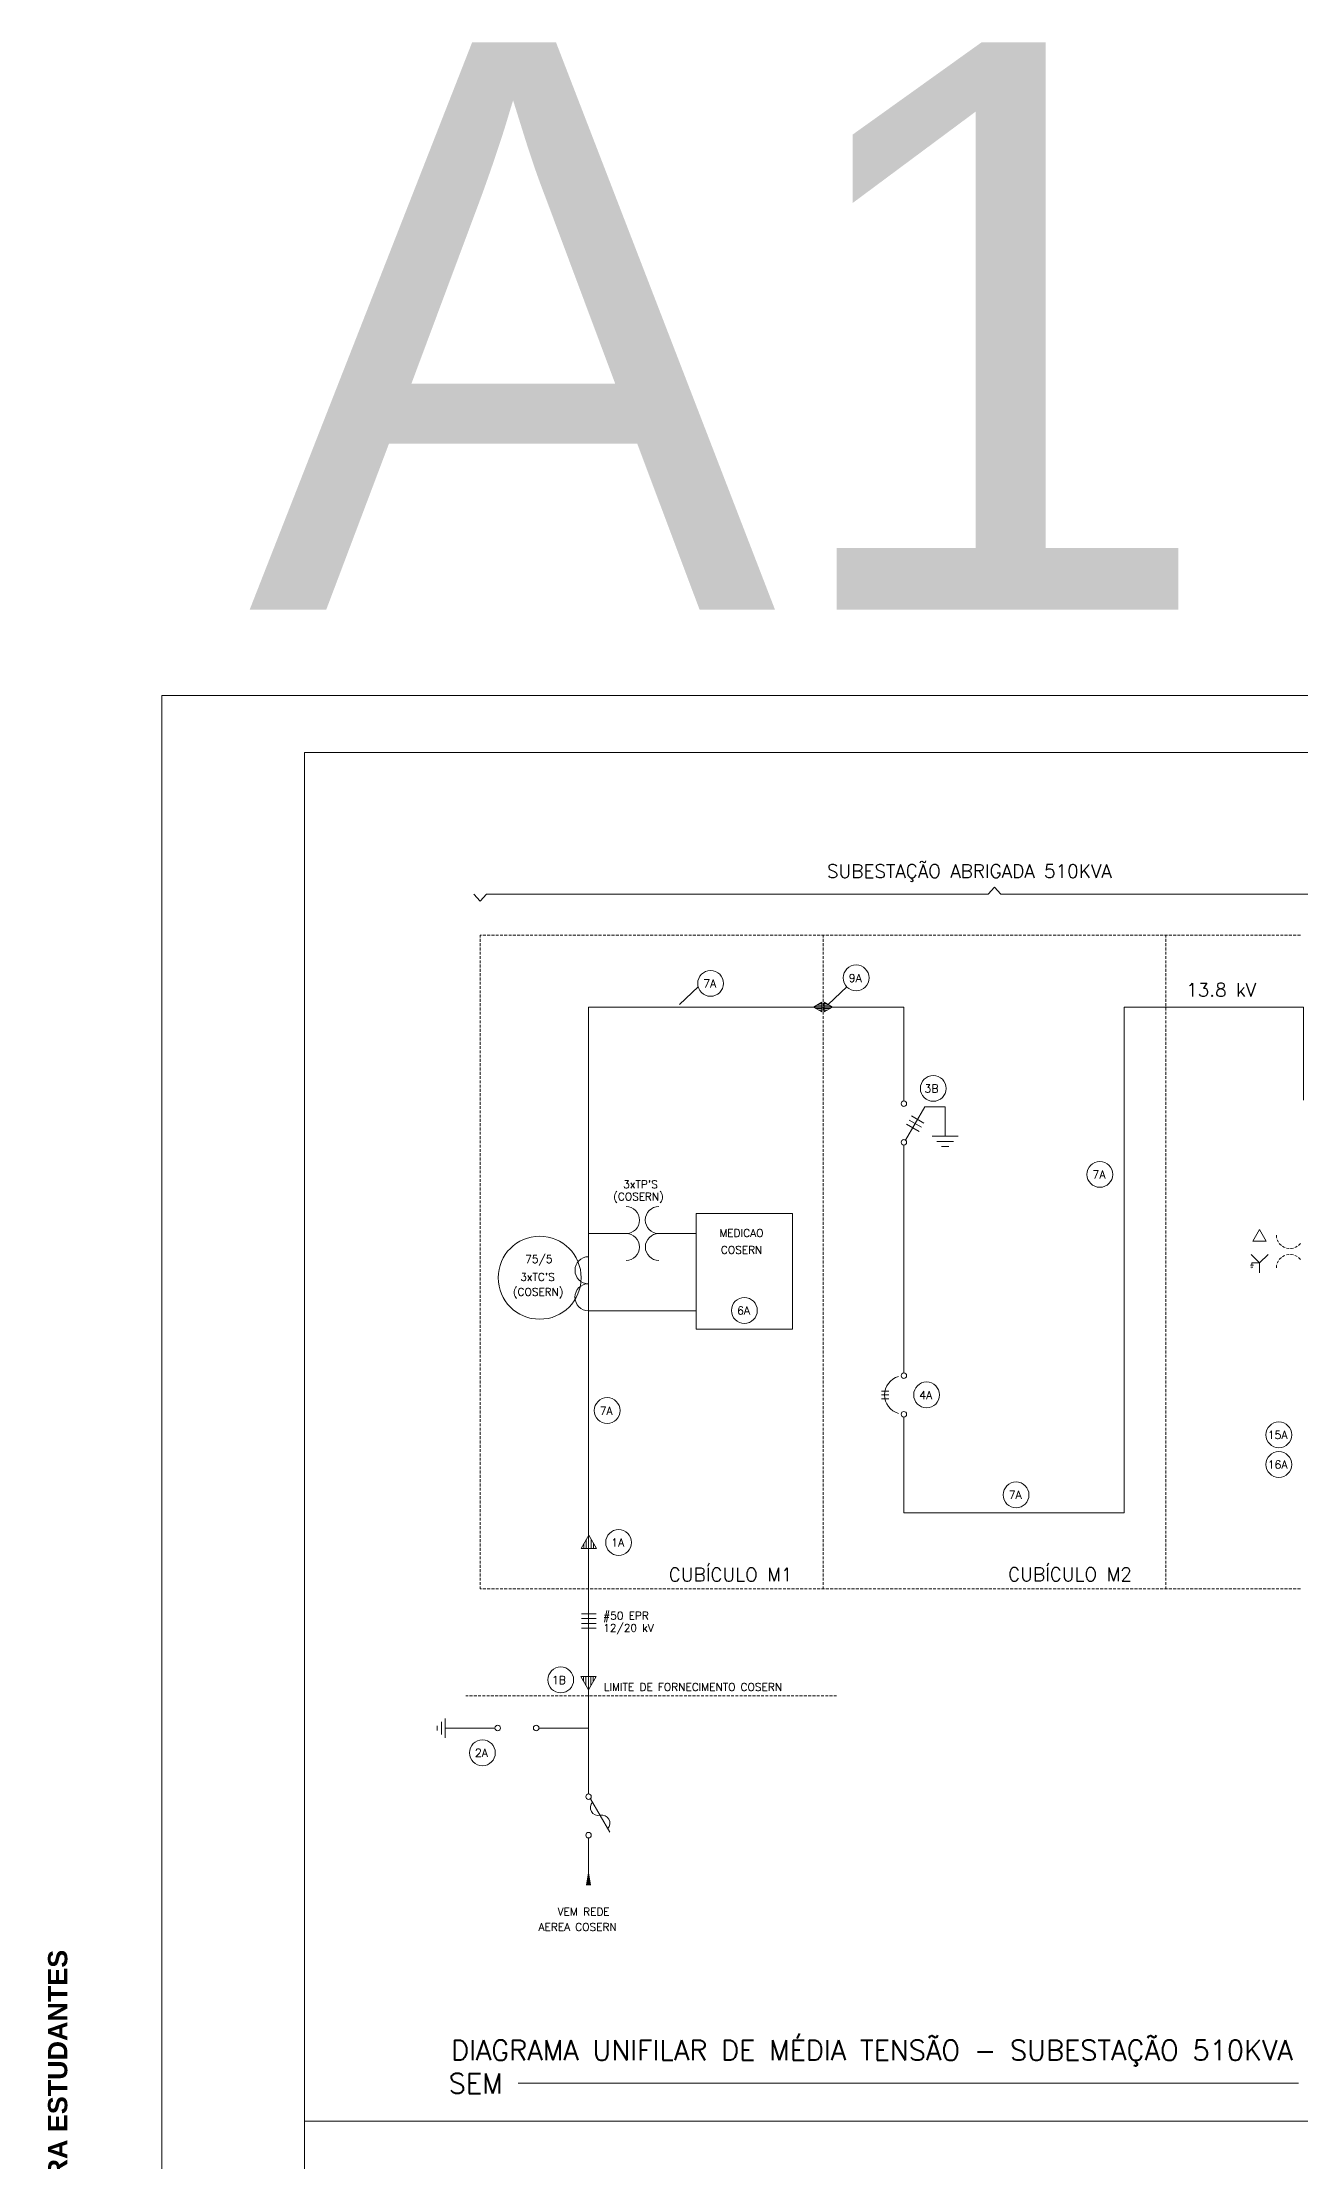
# Model space of a CAD drawing. Header units: inches. Extents: x 5 to 1823, y 18 to 726.
# Drawn here: x 4.6 to 224.7, y 355.5 to 726.2 of the extents above; entities that cross this region are included whole.
import ezdxf

# ---------------------------------------------------------------- set-up
doc = ezdxf.new("R2010")
doc.units = ezdxf.units.IN
doc.header["$MEASUREMENT"] = 0
for name, color, linetype in [('PDF2_0', 7, 'Continuous'), ('PDF2_ENIT-AQ0T002', 6, 'Continuous'), ('PDF2_ENIT-EL20002', 6, 'Continuous'), ('PDF2_ENIT-EL20006', 6, 'Continuous'), ('PDF2_ENIT-EL2T001', 1, 'Continuous'), ('PDF2_Layer 1', 7, 'Continuous'), ('PDF2_Texto', 1, 'Continuous')]:
    doc.layers.add(name, color=color, linetype=linetype)
for name, color, linetype, true_color in [('PDF2_ENIT-EL00132', 7, 'Continuous', 0x00dddd), ('PDF2_ENIT-EL01132', 7, 'Continuous', 0x00dddd), ('PDF2_ENIT-EL20009', 7, 'Continuous', 0xdcdcdc)]:
    doc.layers.add(name, color=color, linetype=linetype, true_color=true_color)
doc.styles.add('PDF Arial', font='arial.ttf')
doc.styles.add('PDF Arial Bold', font='arialbd.ttf')
doc.styles.add('PDF RomanS', font='romans__.ttf')

msp = doc.modelspace()

# ---------------------------------------------------------------- linework, layer by layer
at = {"layer": 'PDF2_0', "lineweight": 5}
msp.add_circle((91.58, 510.08), 7.26, dxfattribs=at)
at = {"layer": 'PDF2_ENIT-AQ0T002', "lineweight": 5}
msp.add_lwpolyline([(87.82, 369.18), (224.33, 369.18)], dxfattribs=at)
at = {"layer": 'PDF2_ENIT-EL00132', "lineweight": 5}
for points in [[(262.27, 577.15), (261.15, 575.92), (260.05, 577.15), (172.26, 577.15), (171.16, 578.41), (170.04, 577.15), (82.25, 577.15), (81.15, 575.92), (80.05, 577.15)], [(119.32, 560.96), (116.06, 557.84)], [(145.32, 560.96), (142.06, 557.84)], [(158.99, 539.95), (162.52, 539.95), (162.52, 534.83)], [(160.25, 534.83), (164.78, 534.83)], [(161.08, 533.93), (163.97, 533.93)], [(161.89, 533.03), (163.14, 533.03)]]:
    msp.add_lwpolyline(points, dxfattribs=at)
msp.add_lwpolyline([(100.81, 418.37, 0.738562), (102.15, 416.05, -0.738562), (103.5, 413.72)], format="xyb", dxfattribs=at)
for centre in [(121.48, 561.56), (146.94, 562.52), (160.44, 543.19), (189.58, 528.15), (127.39, 504.35), (159.27, 489.58), (103.39, 486.84), (220.9, 482.59), (220.9, 477.41), (174.92, 472.09), (105.39, 463.76), (95.26, 439.73), (81.56, 426.98)]:
    msp.add_circle(centre, 2.26, dxfattribs=at)
at = {"layer": 'PDF2_ENIT-EL01132', "lineweight": 5}
for points in [[(81.4, 570.01), (81.15, 570.01), (81.15, 569.58)], [(81.15, 569.34), (81.15, 568.84)], [(81.15, 568.6), (81.15, 568.08)], [(81.15, 567.83), (81.15, 567.34)], [(81.64, 570.01), (82.16, 570.01)], [(82.41, 570.01), (82.9, 570.01)], [(83.15, 570.01), (83.66, 570.01)], [(83.91, 570.01), (84.4, 570.01)], [(84.65, 570.01), (85.15, 570.01)], [(85.39, 570.01), (85.91, 570.01)], [(86.16, 570.01), (86.65, 570.01)], [(86.9, 570.01), (87.41, 570.01)], [(87.66, 570.01), (88.15, 570.01)], [(88.4, 570.01), (88.89, 570.01)], [(89.16, 570.01), (89.66, 570.01)], [(89.91, 570.01), (90.4, 570.01)], [(90.65, 570.01), (91.16, 570.01)], [(91.41, 570.01), (91.9, 570.01)], [(92.15, 570.01), (92.64, 570.01)], [(92.91, 570.01), (93.41, 570.01)], [(93.65, 570.01), (94.15, 570.01)], [(94.4, 570.01), (94.91, 570.01)], [(95.16, 570.01), (95.65, 570.01)], [(95.9, 570.01), (96.39, 570.01)], [(96.66, 570.01), (97.16, 570.01)], [(97.4, 570.01), (97.9, 570.01)], [(98.15, 570.01), (98.66, 570.01)], [(98.91, 570.01), (99.4, 570.01)], [(99.65, 570.01), (100.14, 570.01)], [(100.41, 570.01), (100.91, 570.01)], [(101.15, 570.01), (101.65, 570.01)], [(101.89, 570.01), (102.41, 570.01)], [(102.66, 570.01), (103.15, 570.01)], [(103.4, 570.01), (103.89, 570.01)], [(104.16, 570.01), (104.66, 570.01)], [(104.9, 570.01), (105.4, 570.01)], [(105.64, 570.01), (106.16, 570.01)], [(106.41, 570.01), (106.9, 570.01)], [(107.15, 570.01), (107.64, 570.01)], [(107.91, 570.01), (108.41, 570.01)], [(108.65, 570.01), (109.15, 570.01)], [(109.39, 570.01), (109.91, 570.01)], [(110.16, 570.01), (110.65, 570.01)], [(110.9, 570.01), (111.41, 570.01)], [(111.66, 570.01), (112.16, 570.01)], [(112.4, 570.01), (112.9, 570.01)], [(113.14, 570.01), (113.66, 570.01)], [(113.91, 570.01), (114.4, 570.01)], [(114.65, 570.01), (115.16, 570.01)], [(115.41, 570.01), (115.9, 570.01)], [(116.15, 570.01), (116.65, 570.01)], [(116.89, 570.01), (117.41, 570.01)], [(117.66, 570.01), (118.15, 570.01)], [(118.4, 570.01), (118.91, 570.01)], [(119.16, 570.01), (119.65, 570.01)], [(119.9, 570.01), (120.4, 570.01)], [(120.66, 570.01), (121.16, 570.01)], [(121.41, 570.01), (121.9, 570.01)], [(122.15, 570.01), (122.66, 570.01)], [(122.91, 570.01), (123.4, 570.01)], [(123.65, 570.01), (124.14, 570.01)], [(124.41, 570.01), (124.91, 570.01)], [(125.15, 570.01), (125.65, 570.01)], [(125.9, 570.01), (126.41, 570.01)], [(126.66, 570.01), (127.15, 570.01)], [(127.4, 570.01), (127.89, 570.01)], [(128.16, 570.01), (128.66, 570.01)], [(128.9, 570.01), (129.4, 570.01)], [(129.65, 570.01), (130.16, 570.01)], [(130.41, 570.01), (130.9, 570.01)], [(131.15, 570.01), (131.64, 570.01)], [(131.91, 570.01), (132.41, 570.01)], [(132.65, 570.01), (133.15, 570.01)], [(133.39, 570.01), (133.91, 570.01)], [(134.16, 570.01), (134.65, 570.01)], [(134.9, 570.01), (135.39, 570.01)], [(135.66, 570.01), (136.16, 570.01)], [(136.4, 570.01), (136.9, 570.01)], [(137.14, 570.01), (137.66, 570.01)], [(137.91, 570.01), (138.4, 570.01)], [(138.65, 570.01), (139.14, 570.01)], [(139.41, 570.01), (139.91, 570.01)], [(140.15, 570.01), (140.65, 570.01)], [(140.89, 570.01), (141.41, 570.01), (141.16, 570.01), (141.16, 569.58)], [(141.16, 569.34), (141.16, 568.84)], [(141.16, 568.6), (141.16, 568.08)], [(141.16, 567.83), (141.16, 567.34)], [(201.15, 570.01), (201.15, 569.58)], [(201.15, 569.34), (201.15, 568.84)], [(201.15, 568.6), (201.15, 568.08)], [(201.15, 567.83), (201.15, 567.34)], [(81.15, 567.09), (81.15, 566.6)], [(81.15, 566.33), (81.15, 565.84)], [(81.15, 565.59), (81.15, 565.09)], [(81.15, 564.85), (81.15, 564.33)], [(81.15, 564.08), (81.15, 563.59)], [(141.16, 567.09), (141.16, 566.6)], [(141.16, 566.33), (141.16, 565.84)], [(141.16, 565.59), (141.16, 565.09)], [(141.16, 564.85), (141.16, 564.33)], [(141.16, 564.08), (141.16, 563.59)], [(201.15, 567.09), (201.15, 566.6)], [(201.15, 566.33), (201.15, 565.84)], [(201.15, 565.59), (201.15, 565.09)], [(201.15, 564.85), (201.15, 564.33)], [(201.15, 564.08), (201.15, 563.59)], [(81.15, 563.34), (81.15, 562.85)], [(81.15, 562.58), (81.15, 562.09)], [(81.15, 561.84), (81.15, 561.34)], [(81.15, 561.1), (81.15, 560.58)], [(81.15, 560.33), (81.15, 559.84)], [(141.16, 563.34), (141.16, 562.85)], [(141.16, 562.58), (141.16, 562.09)], [(141.16, 561.84), (141.16, 561.34)], [(141.16, 561.1), (141.16, 560.58)], [(141.16, 560.33), (141.16, 559.84)], [(201.15, 563.34), (201.15, 562.85)], [(201.15, 562.58), (201.15, 562.09)], [(201.15, 561.84), (201.15, 561.34)], [(201.15, 561.1), (201.15, 560.58)], [(201.15, 560.33), (201.15, 559.84)], [(81.15, 559.59), (81.15, 559.1)], [(81.15, 558.83), (81.15, 558.34)], [(81.15, 558.09), (81.15, 557.6)], [(81.15, 557.35), (81.15, 556.83)], [(81.15, 556.59), (81.15, 556.09)], [(141.16, 559.59), (141.16, 559.1)], [(141.16, 558.83), (141.16, 558.34)], [(141.16, 558.09), (141.16, 557.6)], [(141.16, 557.35), (141.16, 556.83)], [(141.16, 556.59), (141.16, 556.09)], [(201.15, 559.59), (201.15, 559.1)], [(201.15, 558.83), (201.15, 558.34)], [(201.15, 558.09), (201.15, 557.6)], [(201.15, 557.35), (201.15, 556.83)], [(201.15, 556.59), (201.15, 556.09)], [(81.15, 555.84), (81.15, 555.35)], [(81.15, 555.08), (81.15, 554.59)], [(81.15, 554.34), (81.15, 553.85)], [(81.15, 553.6), (81.15, 553.08)], [(81.15, 552.84), (81.15, 552.34)], [(141.16, 555.84), (141.16, 555.35)], [(141.16, 555.08), (141.16, 554.59)], [(141.16, 554.34), (141.16, 553.85)], [(141.16, 553.6), (141.16, 553.08)], [(141.16, 552.84), (141.16, 552.34)], [(201.15, 555.84), (201.15, 555.35)], [(201.15, 555.08), (201.15, 554.59)], [(201.15, 554.34), (201.15, 553.85)], [(201.15, 553.6), (201.15, 553.08)], [(201.15, 552.84), (201.15, 552.34)], [(81.15, 552.09), (81.15, 551.58)], [(81.15, 551.33), (81.15, 550.84)], [(81.15, 550.59), (81.15, 550.1)], [(81.15, 549.85), (81.15, 549.33)], [(81.15, 549.09), (81.15, 548.59)], [(141.16, 552.09), (141.16, 551.58)], [(141.16, 551.33), (141.16, 550.84)], [(141.16, 550.59), (141.16, 550.1)], [(141.16, 549.85), (141.16, 549.33)], [(141.16, 549.09), (141.16, 548.59)], [(201.15, 552.09), (201.15, 551.58)], [(201.15, 551.33), (201.15, 550.84)], [(201.15, 550.59), (201.15, 550.1)], [(201.15, 549.85), (201.15, 549.33)], [(201.15, 549.09), (201.15, 548.59)], [(81.15, 548.35), (81.15, 547.83)], [(81.15, 547.58), (81.15, 547.09)], [(81.15, 546.84), (81.15, 546.35)], [(81.15, 546.1), (81.15, 545.58)], [(81.15, 545.34), (81.15, 544.84)], [(141.16, 548.35), (141.16, 547.83)], [(141.16, 547.58), (141.16, 547.09)], [(141.16, 546.84), (141.16, 546.35)], [(141.16, 546.1), (141.16, 545.58)], [(141.16, 545.34), (141.16, 544.84)], [(201.15, 548.35), (201.15, 547.83)], [(201.15, 547.58), (201.15, 547.09)], [(201.15, 546.84), (201.15, 546.35)], [(201.15, 546.1), (201.15, 545.58)], [(201.15, 545.34), (201.15, 544.84)], [(81.15, 544.6), (81.15, 544.08)], [(81.15, 543.83), (81.15, 543.34)], [(81.15, 543.09), (81.15, 542.6)], [(81.15, 542.35), (81.15, 541.83)], [(81.15, 541.59), (81.15, 541.09)], [(141.16, 544.6), (141.16, 544.08)], [(141.16, 543.83), (141.16, 543.34)], [(141.16, 543.09), (141.16, 542.6)], [(141.16, 542.35), (141.16, 541.83)], [(141.16, 541.59), (141.16, 541.09)], [(201.15, 544.6), (201.15, 544.08)], [(201.15, 543.83), (201.15, 543.34)], [(201.15, 543.09), (201.15, 542.6)], [(201.15, 542.35), (201.15, 541.83)], [(201.15, 541.59), (201.15, 541.09)], [(81.15, 540.85), (81.15, 540.33)], [(81.15, 540.08), (81.15, 539.59)], [(81.15, 539.34), (81.15, 538.85)], [(81.15, 538.58), (81.15, 538.08)], [(81.15, 537.84), (81.15, 537.34)], [(141.16, 540.85), (141.16, 540.33)], [(141.16, 540.08), (141.16, 539.59)], [(141.16, 539.34), (141.16, 538.85)], [(141.16, 538.58), (141.16, 538.08)], [(141.16, 537.84), (141.16, 537.34)], [(201.15, 540.85), (201.15, 540.33)], [(201.15, 540.08), (201.15, 539.59)], [(201.15, 539.34), (201.15, 538.85)], [(201.15, 538.58), (201.15, 538.08)], [(201.15, 537.84), (201.15, 537.34)], [(81.15, 537.1), (81.15, 536.58)], [(81.15, 536.33), (81.15, 535.84)], [(81.15, 535.59), (81.15, 535.1)], [(81.15, 534.83), (81.15, 534.34)], [(81.15, 534.09), (81.15, 533.59)], [(141.16, 537.1), (141.16, 536.58)], [(141.16, 536.33), (141.16, 535.84)], [(141.16, 535.59), (141.16, 535.1)], [(141.16, 534.83), (141.16, 534.34)], [(141.16, 534.09), (141.16, 533.59)], [(201.15, 537.1), (201.15, 536.58)], [(201.15, 536.33), (201.15, 535.84)], [(201.15, 535.59), (201.15, 535.1)], [(201.15, 534.83), (201.15, 534.34)], [(201.15, 534.09), (201.15, 533.59)], [(81.15, 533.35), (81.15, 532.83)], [(81.15, 532.58), (81.15, 532.09)], [(81.15, 531.84), (81.15, 531.35)], [(81.15, 531.08), (81.15, 530.59)], [(81.15, 530.34), (81.15, 529.84)], [(141.16, 533.35), (141.16, 532.83)], [(141.16, 532.58), (141.16, 532.09)], [(141.16, 531.84), (141.16, 531.35)], [(141.16, 531.08), (141.16, 530.59)], [(141.16, 530.34), (141.16, 529.84)], [(201.15, 533.35), (201.15, 532.83)], [(201.15, 532.58), (201.15, 532.09)], [(201.15, 531.84), (201.15, 531.35)], [(201.15, 531.08), (201.15, 530.59)], [(201.15, 530.34), (201.15, 529.84)], [(81.15, 529.6), (81.15, 529.08)], [(81.15, 528.83), (81.15, 528.34)], [(81.15, 528.09), (81.15, 527.6)], [(81.15, 527.33), (81.15, 526.84)], [(81.15, 526.59), (81.15, 526.1)], [(141.16, 529.6), (141.16, 529.08)], [(141.16, 528.83), (141.16, 528.34)], [(141.16, 528.09), (141.16, 527.6)], [(141.16, 527.33), (141.16, 526.84)], [(141.16, 526.59), (141.16, 526.1)], [(201.15, 529.6), (201.15, 529.08)], [(201.15, 528.83), (201.15, 528.34)], [(201.15, 528.09), (201.15, 527.6)], [(201.15, 527.33), (201.15, 526.84)], [(201.15, 526.59), (201.15, 526.1)], [(81.15, 525.85), (81.15, 525.33)], [(81.15, 525.08), (81.15, 524.59)], [(81.15, 524.34), (81.15, 523.85)], [(81.15, 523.58), (81.15, 523.09)], [(81.15, 522.84), (81.15, 522.35)], [(141.16, 525.85), (141.16, 525.33)], [(141.16, 525.08), (141.16, 524.59)], [(141.16, 524.34), (141.16, 523.85)], [(141.16, 523.58), (141.16, 523.09)], [(141.16, 522.84), (141.16, 522.35)], [(201.15, 525.85), (201.15, 525.33)], [(201.15, 525.08), (201.15, 524.59)], [(201.15, 524.34), (201.15, 523.85)], [(201.15, 523.58), (201.15, 523.09)], [(201.15, 522.84), (201.15, 522.35)], [(81.15, 522.1), (81.15, 521.58)], [(81.15, 521.34), (81.15, 520.84)], [(81.15, 520.59), (81.15, 520.1)], [(81.15, 519.83), (81.15, 519.34)], [(81.15, 519.09), (81.15, 518.6)], [(141.16, 522.1), (141.16, 521.58)], [(141.16, 521.34), (141.16, 520.84)], [(141.16, 520.59), (141.16, 520.1)], [(141.16, 519.83), (141.16, 519.34)], [(141.16, 519.09), (141.16, 518.6)], [(201.15, 522.1), (201.15, 521.58)], [(201.15, 521.34), (201.15, 520.84)], [(201.15, 520.59), (201.15, 520.1)], [(201.15, 519.83), (201.15, 519.34)], [(201.15, 519.09), (201.15, 518.6)], [(81.15, 518.35), (81.15, 517.83)], [(81.15, 517.59), (81.15, 517.09)], [(81.15, 516.85), (81.15, 516.33)], [(81.15, 516.08), (81.15, 515.59)], [(81.15, 515.34), (81.15, 514.85)], [(141.16, 518.35), (141.16, 517.83)], [(141.16, 517.59), (141.16, 517.09)], [(141.16, 516.85), (141.16, 516.33)], [(141.16, 516.08), (141.16, 515.59)], [(141.16, 515.34), (141.16, 514.85)], [(201.15, 518.35), (201.15, 517.83)], [(201.15, 517.59), (201.15, 517.09)], [(201.15, 516.85), (201.15, 516.33)], [(201.15, 516.08), (201.15, 515.59)], [(201.15, 515.34), (201.15, 514.85)], [(81.15, 514.6), (81.15, 514.08)], [(81.15, 513.84), (81.15, 513.34)], [(81.15, 513.1), (81.15, 512.58)], [(81.15, 512.33), (81.15, 511.84)], [(81.15, 511.59), (81.15, 511.1)], [(141.16, 514.6), (141.16, 514.08)], [(141.16, 513.84), (141.16, 513.34)], [(141.16, 513.1), (141.16, 512.58)], [(141.16, 512.33), (141.16, 511.84)], [(141.16, 511.59), (141.16, 511.1)], [(201.15, 514.6), (201.15, 514.08)], [(201.15, 513.84), (201.15, 513.34)], [(201.15, 513.1), (201.15, 512.58)], [(201.15, 512.33), (201.15, 511.84)], [(201.15, 511.59), (201.15, 511.1)], [(81.15, 510.85), (81.15, 510.33)], [(81.15, 510.09), (81.15, 509.59)], [(81.15, 509.35), (81.15, 508.83)], [(81.15, 508.58), (81.15, 508.09)], [(141.16, 510.85), (141.16, 510.33)], [(141.16, 510.09), (141.16, 509.59)], [(141.16, 509.35), (141.16, 508.83)], [(141.16, 508.58), (141.16, 508.09)], [(201.15, 510.85), (201.15, 510.33)], [(201.15, 510.09), (201.15, 509.59)], [(201.15, 509.35), (201.15, 508.83)], [(201.15, 508.58), (201.15, 508.09)], [(81.15, 507.84), (81.15, 507.35)], [(81.15, 507.1), (81.15, 506.58)], [(81.15, 506.34), (81.15, 505.84)], [(81.15, 505.6), (81.15, 505.08)], [(81.15, 504.83), (81.15, 504.34)], [(141.16, 507.84), (141.16, 507.35)], [(141.16, 507.1), (141.16, 506.58)], [(141.16, 506.34), (141.16, 505.84)], [(141.16, 505.6), (141.16, 505.08)], [(141.16, 504.83), (141.16, 504.34)], [(201.15, 507.84), (201.15, 507.35)], [(201.15, 507.1), (201.15, 506.58)], [(201.15, 506.34), (201.15, 505.84)], [(201.15, 505.6), (201.15, 505.08)], [(201.15, 504.83), (201.15, 504.34)], [(81.15, 504.09), (81.15, 503.6)], [(81.15, 503.33), (81.15, 502.83)], [(81.15, 502.59), (81.15, 502.09)], [(81.15, 501.85), (81.15, 501.33)], [(81.15, 501.08), (81.15, 500.59)], [(141.16, 504.09), (141.16, 503.6)], [(141.16, 503.33), (141.16, 502.83)], [(141.16, 502.59), (141.16, 502.09)], [(141.16, 501.85), (141.16, 501.33)], [(141.16, 501.08), (141.16, 500.59)], [(201.15, 504.09), (201.15, 503.6)], [(201.15, 503.33), (201.15, 502.83)], [(201.15, 502.59), (201.15, 502.09)], [(201.15, 501.85), (201.15, 501.33)], [(201.15, 501.08), (201.15, 500.59)], [(81.15, 500.34), (81.15, 499.85)], [(81.15, 499.58), (81.15, 499.09)], [(81.15, 498.84), (81.15, 498.34)], [(81.15, 498.1), (81.15, 497.58)], [(81.15, 497.33), (81.15, 496.84)], [(141.16, 500.34), (141.16, 499.85)], [(141.16, 499.58), (141.16, 499.09)], [(141.16, 498.84), (141.16, 498.34)], [(141.16, 498.1), (141.16, 497.58)], [(141.16, 497.33), (141.16, 496.84)], [(201.15, 500.34), (201.15, 499.85)], [(201.15, 499.58), (201.15, 499.09)], [(201.15, 498.84), (201.15, 498.34)], [(201.15, 498.1), (201.15, 497.58)], [(201.15, 497.33), (201.15, 496.84)], [(81.15, 496.59), (81.15, 496.1)], [(81.15, 495.83), (81.15, 495.34)], [(81.15, 495.09), (81.15, 494.6)], [(81.15, 494.35), (81.15, 493.83)], [(81.15, 493.58), (81.15, 493.09)], [(141.16, 496.59), (141.16, 496.1)], [(141.16, 495.83), (141.16, 495.34)], [(141.16, 495.09), (141.16, 494.6)], [(141.16, 494.35), (141.16, 493.83)], [(141.16, 493.58), (141.16, 493.09)], [(201.15, 496.59), (201.15, 496.1)], [(201.15, 495.83), (201.15, 495.34)], [(201.15, 495.09), (201.15, 494.6)], [(201.15, 494.35), (201.15, 493.83)], [(201.15, 493.58), (201.15, 493.09)], [(81.15, 492.84), (81.15, 492.35)], [(81.15, 492.08), (81.15, 491.59)], [(81.15, 491.34), (81.15, 490.85)], [(81.15, 490.6), (81.15, 490.08)], [(81.15, 489.84), (81.15, 489.34)], [(141.16, 492.84), (141.16, 492.35)], [(141.16, 492.08), (141.16, 491.59)], [(141.16, 491.34), (141.16, 490.85)], [(141.16, 490.6), (141.16, 490.08)], [(141.16, 489.84), (141.16, 489.34)], [(201.15, 492.84), (201.15, 492.35)], [(201.15, 492.08), (201.15, 491.59)], [(201.15, 491.34), (201.15, 490.85)], [(201.15, 490.6), (201.15, 490.08)], [(201.15, 489.84), (201.15, 489.34)], [(81.15, 489.09), (81.15, 488.6)], [(81.15, 488.33), (81.15, 487.84)], [(81.15, 487.59), (81.15, 487.1)], [(81.15, 486.85), (81.15, 486.33)], [(81.15, 486.09), (81.15, 485.59)], [(141.16, 489.09), (141.16, 488.6)], [(141.16, 488.33), (141.16, 487.84)], [(141.16, 487.59), (141.16, 487.1)], [(141.16, 486.85), (141.16, 486.33)], [(141.16, 486.09), (141.16, 485.59)], [(201.15, 489.09), (201.15, 488.6)], [(201.15, 488.33), (201.15, 487.84)], [(201.15, 487.59), (201.15, 487.1)], [(201.15, 486.85), (201.15, 486.33)], [(201.15, 486.09), (201.15, 485.59)], [(81.15, 485.34), (81.15, 484.85)], [(81.15, 484.58), (81.15, 484.09)], [(81.15, 483.84), (81.15, 483.35)], [(81.15, 483.1), (81.15, 482.58)], [(81.15, 482.34), (81.15, 481.84)], [(141.16, 485.34), (141.16, 484.85)], [(141.16, 484.58), (141.16, 484.09)], [(141.16, 483.84), (141.16, 483.35)], [(141.16, 483.1), (141.16, 482.58)], [(141.16, 482.34), (141.16, 481.84)], [(201.15, 485.34), (201.15, 484.85)], [(201.15, 484.58), (201.15, 484.09)], [(201.15, 483.84), (201.15, 483.35)], [(201.15, 483.1), (201.15, 482.58)], [(201.15, 482.34), (201.15, 481.84)], [(81.15, 481.6), (81.15, 481.1)], [(81.15, 480.83), (81.15, 480.34)], [(81.15, 480.09), (81.15, 479.6)], [(81.15, 479.35), (81.15, 478.83)], [(81.15, 478.59), (81.15, 478.09)], [(141.16, 481.6), (141.16, 481.1)], [(141.16, 480.83), (141.16, 480.34)], [(141.16, 480.09), (141.16, 479.6)], [(141.16, 479.35), (141.16, 478.83)], [(141.16, 478.59), (141.16, 478.09)], [(201.15, 481.6), (201.15, 481.1)], [(201.15, 480.83), (201.15, 480.34)], [(201.15, 480.09), (201.15, 479.6)], [(201.15, 479.35), (201.15, 478.83)], [(201.15, 478.59), (201.15, 478.09)], [(81.15, 477.85), (81.15, 477.33)], [(81.15, 477.08), (81.15, 476.59)], [(81.15, 476.34), (81.15, 475.85)], [(81.15, 475.6), (81.15, 475.08)], [(81.15, 474.84), (81.15, 474.34)], [(141.16, 477.85), (141.16, 477.33)], [(141.16, 477.08), (141.16, 476.59)], [(141.16, 476.34), (141.16, 475.85)], [(141.16, 475.6), (141.16, 475.08)], [(141.16, 474.84), (141.16, 474.34)], [(201.15, 477.85), (201.15, 477.33)], [(201.15, 477.08), (201.15, 476.59)], [(201.15, 476.34), (201.15, 475.85)], [(201.15, 475.6), (201.15, 475.08)], [(201.15, 474.84), (201.15, 474.34)], [(81.15, 474.1), (81.15, 473.58)], [(81.15, 473.33), (81.15, 472.84)], [(81.15, 472.59), (81.15, 472.1)], [(81.15, 471.85), (81.15, 471.33)], [(81.15, 471.09), (81.15, 470.59)], [(141.16, 474.1), (141.16, 473.58)], [(141.16, 473.33), (141.16, 472.84)], [(141.16, 472.59), (141.16, 472.1)], [(141.16, 471.85), (141.16, 471.33)], [(141.16, 471.09), (141.16, 470.59)], [(201.15, 474.1), (201.15, 473.58)], [(201.15, 473.33), (201.15, 472.84)], [(201.15, 472.59), (201.15, 472.1)], [(201.15, 471.85), (201.15, 471.33)], [(201.15, 471.09), (201.15, 470.59)], [(81.15, 470.35), (81.15, 469.83)], [(81.15, 469.58), (81.15, 469.09)], [(81.15, 468.84), (81.15, 468.35)], [(81.15, 468.1), (81.15, 467.59)], [(81.15, 467.34), (81.15, 466.84)], [(141.16, 470.35), (141.16, 469.83)], [(141.16, 469.58), (141.16, 469.09)], [(141.16, 468.84), (141.16, 468.35)], [(141.16, 468.1), (141.16, 467.59)], [(141.16, 467.34), (141.16, 466.84)], [(201.15, 470.35), (201.15, 469.83)], [(201.15, 469.58), (201.15, 469.09)], [(201.15, 468.84), (201.15, 468.35)], [(201.15, 468.1), (201.15, 467.59)], [(201.15, 467.34), (201.15, 466.84)], [(81.15, 466.6), (81.15, 466.08)], [(81.15, 465.83), (81.15, 465.34)], [(81.15, 465.09), (81.15, 464.6)], [(81.15, 464.33), (81.15, 463.84)], [(81.15, 463.59), (81.15, 463.09)], [(141.16, 466.6), (141.16, 466.08)], [(141.16, 465.83), (141.16, 465.34)], [(141.16, 465.09), (141.16, 464.6)], [(141.16, 464.33), (141.16, 463.84)], [(141.16, 463.59), (141.16, 463.09)], [(201.15, 466.6), (201.15, 466.08)], [(201.15, 465.83), (201.15, 465.34)], [(201.15, 465.09), (201.15, 464.6)], [(201.15, 464.33), (201.15, 463.84)], [(201.15, 463.59), (201.15, 463.09)], [(81.15, 462.85), (81.15, 462.33)], [(81.15, 462.08), (81.15, 461.59)], [(81.15, 461.34), (81.15, 460.85)], [(81.15, 460.58), (81.15, 460.09)], [(81.15, 459.84), (81.15, 459.35)], [(141.16, 462.85), (141.16, 462.33)], [(141.16, 462.08), (141.16, 461.59)], [(141.16, 461.34), (141.16, 460.85)], [(141.16, 460.58), (141.16, 460.09)], [(141.16, 459.84), (141.16, 459.35)], [(201.15, 462.85), (201.15, 462.33)], [(201.15, 462.08), (201.15, 461.59)], [(201.15, 461.34), (201.15, 460.85)], [(201.15, 460.58), (201.15, 460.09)], [(201.15, 459.84), (201.15, 459.35)], [(81.15, 459.1), (81.15, 458.58)], [(81.15, 458.34), (81.15, 457.84)], [(81.15, 457.59), (81.15, 457.1)], [(81.15, 456.83), (81.15, 456.34)], [(81.15, 456.09), (81.15, 455.66), (81.4, 455.66)], [(141.16, 456.09), (141.16, 455.66), (141.41, 455.66), (140.89, 455.66)], [(141.16, 459.1), (141.16, 458.58)], [(141.16, 458.34), (141.16, 457.84)], [(141.16, 457.59), (141.16, 457.1)], [(141.16, 456.83), (141.16, 456.34)], [(201.15, 459.1), (201.15, 458.58)], [(201.15, 458.34), (201.15, 457.84)], [(201.15, 457.59), (201.15, 457.1)], [(201.15, 456.83), (201.15, 456.34)], [(201.15, 456.09), (201.15, 455.66)], [(82.16, 455.66), (81.64, 455.66)], [(82.9, 455.66), (82.41, 455.66)], [(83.66, 455.66), (83.15, 455.66)], [(84.4, 455.66), (83.91, 455.66)], [(85.15, 455.66), (84.65, 455.66)], [(85.91, 455.66), (85.39, 455.66)], [(86.65, 455.66), (86.16, 455.66)], [(87.41, 455.66), (86.9, 455.66)], [(88.15, 455.66), (87.66, 455.66)], [(88.89, 455.66), (88.4, 455.66)], [(89.66, 455.66), (89.16, 455.66)], [(90.4, 455.66), (89.91, 455.66)], [(91.16, 455.66), (90.65, 455.66)], [(91.9, 455.66), (91.41, 455.66)], [(92.64, 455.66), (92.15, 455.66)], [(93.41, 455.66), (92.91, 455.66)], [(94.15, 455.66), (93.65, 455.66)], [(94.91, 455.66), (94.4, 455.66)], [(95.65, 455.66), (95.16, 455.66)], [(96.39, 455.66), (95.9, 455.66)], [(97.16, 455.66), (96.66, 455.66)], [(97.9, 455.66), (97.4, 455.66)], [(98.66, 455.66), (98.15, 455.66)], [(99.4, 455.66), (98.91, 455.66)], [(100.14, 455.66), (99.65, 455.66)], [(100.91, 455.66), (100.41, 455.66)], [(101.65, 455.66), (101.15, 455.66)], [(102.41, 455.66), (101.89, 455.66)], [(103.15, 455.66), (102.66, 455.66)], [(103.89, 455.66), (103.4, 455.66)], [(104.66, 455.66), (104.16, 455.66)], [(105.4, 455.66), (104.9, 455.66)], [(106.16, 455.66), (105.64, 455.66)], [(106.9, 455.66), (106.41, 455.66)], [(107.64, 455.66), (107.15, 455.66)], [(108.41, 455.66), (107.91, 455.66)], [(109.15, 455.66), (108.65, 455.66)], [(109.91, 455.66), (109.39, 455.66)], [(110.65, 455.66), (110.16, 455.66)], [(111.41, 455.66), (110.9, 455.66)], [(112.16, 455.66), (111.66, 455.66)], [(112.9, 455.66), (112.4, 455.66)], [(113.66, 455.66), (113.14, 455.66)], [(114.4, 455.66), (113.91, 455.66)], [(115.16, 455.66), (114.65, 455.66)], [(115.9, 455.66), (115.41, 455.66)], [(116.65, 455.66), (116.15, 455.66)], [(117.41, 455.66), (116.89, 455.66)], [(118.15, 455.66), (117.66, 455.66)], [(118.91, 455.66), (118.4, 455.66)], [(119.65, 455.66), (119.16, 455.66)], [(120.4, 455.66), (119.9, 455.66)], [(121.16, 455.66), (120.66, 455.66)], [(121.9, 455.66), (121.41, 455.66)], [(122.66, 455.66), (122.15, 455.66)], [(123.4, 455.66), (122.91, 455.66)], [(124.14, 455.66), (123.65, 455.66)], [(124.91, 455.66), (124.41, 455.66)], [(125.65, 455.66), (125.15, 455.66)], [(126.41, 455.66), (125.9, 455.66)], [(127.15, 455.66), (126.66, 455.66)], [(127.89, 455.66), (127.4, 455.66)], [(128.66, 455.66), (128.16, 455.66)], [(129.4, 455.66), (128.9, 455.66)], [(130.16, 455.66), (129.65, 455.66)], [(130.9, 455.66), (130.41, 455.66)], [(131.64, 455.66), (131.15, 455.66)], [(132.41, 455.66), (131.91, 455.66)], [(133.15, 455.66), (132.65, 455.66)], [(133.91, 455.66), (133.39, 455.66)], [(134.65, 455.66), (134.16, 455.66)], [(135.39, 455.66), (134.9, 455.66)], [(136.16, 455.66), (135.66, 455.66)], [(136.9, 455.66), (136.4, 455.66)], [(137.66, 455.66), (137.14, 455.66)], [(138.4, 455.66), (137.91, 455.66)], [(139.14, 455.66), (138.65, 455.66)], [(139.91, 455.66), (139.41, 455.66)], [(140.65, 455.66), (140.15, 455.66)], [(78.66, 436.92), (79.06, 436.92)], [(79.31, 436.92), (79.82, 436.92)], [(80.07, 436.92), (80.57, 436.92)], [(80.81, 436.92), (81.31, 436.92)], [(81.55, 436.92), (82.07, 436.92)], [(82.32, 436.92), (82.81, 436.92)], [(83.06, 436.92), (83.57, 436.92)], [(83.82, 436.92), (84.31, 436.92)], [(84.56, 436.92), (85.06, 436.92)], [(85.33, 436.92), (85.82, 436.92)], [(86.07, 436.92), (86.56, 436.92)], [(86.81, 436.92), (87.32, 436.92)], [(87.57, 436.92), (88.06, 436.92)], [(88.31, 436.92), (88.81, 436.92)], [(89.07, 436.92), (89.57, 436.92)], [(89.82, 436.92), (90.31, 436.92)], [(90.56, 436.92), (91.07, 436.92)], [(91.32, 436.92), (91.81, 436.92)], [(92.06, 436.92), (92.55, 436.92)], [(92.82, 436.92), (93.32, 436.92)], [(93.56, 436.92), (94.06, 436.92)], [(94.31, 436.92), (94.82, 436.92)], [(95.07, 436.92), (95.56, 436.92)], [(95.81, 436.92), (96.3, 436.92)], [(96.57, 436.92), (97.07, 436.92)], [(97.31, 436.92), (97.81, 436.92)], [(98.06, 436.92), (98.57, 436.92)], [(98.82, 436.92), (99.31, 436.92)], [(99.56, 436.92), (100.05, 436.92)], [(100.32, 436.92), (100.82, 436.92)], [(101.06, 436.92), (101.56, 436.92)], [(101.8, 436.92), (102.32, 436.92)], [(102.57, 436.92), (103.06, 436.92)], [(103.31, 436.92), (103.83, 436.92)], [(104.07, 436.92), (104.57, 436.92)], [(104.81, 436.92), (105.31, 436.92)], [(105.55, 436.92), (106.07, 436.92)], [(106.32, 436.92), (106.81, 436.92)], [(107.06, 436.92), (107.58, 436.92)], [(107.82, 436.92), (108.32, 436.92)], [(108.56, 436.92), (109.06, 436.92)], [(109.3, 436.92), (109.82, 436.92)], [(110.07, 436.92), (110.56, 436.92)], [(110.81, 436.92), (111.32, 436.92)], [(111.57, 436.92), (112.07, 436.92)], [(112.31, 436.92), (112.81, 436.92)], [(113.05, 436.92), (113.57, 436.92)], [(113.82, 436.92), (114.31, 436.92)], [(114.56, 436.92), (115.07, 436.92)], [(115.32, 436.92), (115.81, 436.92)], [(116.06, 436.92), (116.56, 436.92)], [(116.83, 436.92), (117.32, 436.92)], [(117.57, 436.92), (118.06, 436.92)], [(118.31, 436.92), (118.82, 436.92)], [(119.07, 436.92), (119.56, 436.92)], [(119.81, 436.92), (120.31, 436.92)], [(120.57, 436.92), (121.07, 436.92)], [(121.32, 436.92), (121.81, 436.92)], [(122.06, 436.92), (122.57, 436.92)], [(122.82, 436.92), (123.31, 436.92)], [(123.56, 436.92), (124.05, 436.92)], [(124.32, 436.92), (124.82, 436.92)], [(125.07, 436.92), (125.56, 436.92)], [(125.81, 436.92), (126.32, 436.92)], [(126.57, 436.92), (127.06, 436.92)], [(127.31, 436.92), (127.8, 436.92)], [(128.07, 436.92), (128.57, 436.92)], [(128.81, 436.92), (129.31, 436.92)], [(129.56, 436.92), (130.07, 436.92)], [(130.32, 436.92), (130.81, 436.92)], [(131.06, 436.92), (131.55, 436.92)], [(131.82, 436.92), (132.32, 436.92)], [(132.56, 436.92), (133.06, 436.92)], [(133.31, 436.92), (133.82, 436.92)], [(134.07, 436.92), (134.56, 436.92)], [(134.81, 436.92), (135.33, 436.92)], [(135.57, 436.92), (136.07, 436.92)], [(136.31, 436.92), (136.81, 436.92)], [(137.05, 436.92), (137.57, 436.92)], [(137.82, 436.92), (138.31, 436.92)], [(138.56, 436.92), (139.08, 436.92)], [(139.32, 436.92), (139.82, 436.92)], [(140.06, 436.92), (140.56, 436.92)], [(140.8, 436.92), (141.32, 436.92)], [(141.57, 436.92), (142.06, 436.92)], [(142.31, 436.92), (142.82, 436.92)], [(143.07, 436.92), (143.48, 436.92)]]:
    msp.add_lwpolyline(points, dxfattribs=at)
for points in [[(142.15, 570.01), (141.66, 570.01)], [(142.91, 570.01), (142.4, 570.01)], [(143.66, 570.01), (143.16, 570.01)], [(144.4, 570.01), (143.9, 570.01)], [(145.16, 570.01), (144.64, 570.01)], [(145.9, 570.01), (145.41, 570.01)], [(146.66, 570.01), (146.15, 570.01)], [(147.4, 570.01), (146.91, 570.01)], [(148.15, 570.01), (147.65, 570.01)], [(148.91, 570.01), (148.39, 570.01)], [(149.65, 570.01), (149.16, 570.01)], [(150.41, 570.01), (149.9, 570.01)], [(151.15, 570.01), (150.66, 570.01)], [(151.9, 570.01), (151.4, 570.01)], [(152.66, 570.01), (152.16, 570.01)], [(153.4, 570.01), (152.91, 570.01)], [(154.16, 570.01), (153.65, 570.01)], [(154.9, 570.01), (154.41, 570.01)], [(155.64, 570.01), (155.15, 570.01)], [(156.41, 570.01), (155.91, 570.01)], [(157.15, 570.01), (156.66, 570.01)], [(157.91, 570.01), (157.4, 570.01)], [(158.65, 570.01), (158.16, 570.01)], [(159.39, 570.01), (158.9, 570.01)], [(160.16, 570.01), (159.66, 570.01)], [(160.9, 570.01), (160.4, 570.01)], [(161.66, 570.01), (161.15, 570.01)], [(162.4, 570.01), (161.91, 570.01)], [(163.14, 570.01), (162.65, 570.01)], [(163.91, 570.01), (163.41, 570.01)], [(164.65, 570.01), (164.15, 570.01)], [(165.41, 570.01), (164.89, 570.01)], [(166.15, 570.01), (165.66, 570.01)], [(166.89, 570.01), (166.4, 570.01)], [(167.66, 570.01), (167.16, 570.01)], [(168.4, 570.01), (167.9, 570.01)], [(169.16, 570.01), (168.64, 570.01)], [(169.9, 570.01), (169.41, 570.01)], [(170.67, 570.01), (170.15, 570.01)], [(171.41, 570.01), (170.91, 570.01)], [(172.15, 570.01), (171.65, 570.01)], [(172.91, 570.01), (172.39, 570.01)], [(173.65, 570.01), (173.16, 570.01)], [(174.41, 570.01), (173.9, 570.01)], [(175.16, 570.01), (174.66, 570.01)], [(175.9, 570.01), (175.4, 570.01)], [(176.66, 570.01), (176.14, 570.01)], [(177.4, 570.01), (176.91, 570.01)], [(178.16, 570.01), (177.65, 570.01)], [(178.91, 570.01), (178.41, 570.01)], [(179.65, 570.01), (179.15, 570.01)], [(180.41, 570.01), (179.89, 570.01)], [(181.15, 570.01), (180.66, 570.01)], [(181.91, 570.01), (181.4, 570.01)], [(182.65, 570.01), (182.16, 570.01)], [(183.4, 570.01), (182.9, 570.01)], [(184.16, 570.01), (183.66, 570.01)], [(184.9, 570.01), (184.41, 570.01)], [(185.66, 570.01), (185.15, 570.01)], [(186.4, 570.01), (185.91, 570.01)], [(187.14, 570.01), (186.65, 570.01)], [(187.91, 570.01), (187.41, 570.01)], [(188.65, 570.01), (188.16, 570.01)], [(189.41, 570.01), (188.9, 570.01)], [(190.15, 570.01), (189.66, 570.01)], [(190.89, 570.01), (190.4, 570.01)], [(191.66, 570.01), (191.16, 570.01)], [(192.4, 570.01), (191.9, 570.01)], [(193.16, 570.01), (192.65, 570.01)], [(193.9, 570.01), (193.41, 570.01)], [(194.64, 570.01), (194.15, 570.01)], [(195.41, 570.01), (194.91, 570.01)], [(196.15, 570.01), (195.65, 570.01)], [(196.91, 570.01), (196.4, 570.01)], [(197.65, 570.01), (197.16, 570.01)], [(198.39, 570.01), (197.9, 570.01)], [(199.16, 570.01), (198.66, 570.01)], [(199.9, 570.01), (199.4, 570.01)], [(200.66, 570.01), (200.14, 570.01)], [(201.4, 570.01), (200.91, 570.01)], [(202.17, 570.01), (201.65, 570.01)], [(202.91, 570.01), (202.41, 570.01)], [(203.65, 570.01), (203.15, 570.01)], [(204.41, 570.01), (203.89, 570.01)], [(205.15, 570.01), (204.66, 570.01)], [(205.91, 570.01), (205.4, 570.01)], [(206.66, 570.01), (206.16, 570.01)], [(207.4, 570.01), (206.9, 570.01)], [(208.16, 570.01), (207.64, 570.01)], [(208.9, 570.01), (208.41, 570.01)], [(209.66, 570.01), (209.15, 570.01)], [(210.41, 570.01), (209.91, 570.01)], [(211.15, 570.01), (210.65, 570.01)], [(211.91, 570.01), (211.42, 570.01)], [(212.65, 570.01), (212.16, 570.01)], [(213.41, 570.01), (212.9, 570.01)], [(214.15, 570.01), (213.66, 570.01)], [(214.9, 570.01), (214.4, 570.01)], [(215.66, 570.01), (215.16, 570.01)], [(216.4, 570.01), (215.91, 570.01)], [(217.16, 570.01), (216.65, 570.01)], [(217.9, 570.01), (217.41, 570.01)], [(218.65, 570.01), (218.15, 570.01)], [(219.41, 570.01), (218.91, 570.01)], [(220.15, 570.01), (219.66, 570.01)], [(220.91, 570.01), (220.4, 570.01)], [(221.65, 570.01), (221.16, 570.01)], [(222.39, 570.01), (221.9, 570.01)], [(223.16, 570.01), (222.66, 570.01)], [(223.9, 570.01), (223.4, 570.01)], [(224.66, 570.01), (224.15, 570.01)], [(141.66, 455.66), (142.15, 455.66)], [(142.4, 455.66), (142.91, 455.66)], [(143.16, 455.66), (143.66, 455.66)], [(143.9, 455.66), (144.4, 455.66)], [(144.64, 455.66), (145.16, 455.66)], [(145.41, 455.66), (145.9, 455.66)], [(146.15, 455.66), (146.66, 455.66)], [(146.91, 455.66), (147.4, 455.66)], [(147.65, 455.66), (148.15, 455.66)], [(148.39, 455.66), (148.91, 455.66)], [(149.16, 455.66), (149.65, 455.66)], [(149.9, 455.66), (150.41, 455.66)], [(150.66, 455.66), (151.15, 455.66)], [(151.4, 455.66), (151.9, 455.66)], [(152.16, 455.66), (152.66, 455.66)], [(152.91, 455.66), (153.4, 455.66)], [(153.65, 455.66), (154.16, 455.66)], [(154.41, 455.66), (154.9, 455.66)], [(155.15, 455.66), (155.64, 455.66)], [(155.91, 455.66), (156.41, 455.66)], [(156.66, 455.66), (157.15, 455.66)], [(157.4, 455.66), (157.91, 455.66)], [(158.16, 455.66), (158.65, 455.66)], [(158.9, 455.66), (159.39, 455.66)], [(159.66, 455.66), (160.16, 455.66)], [(160.4, 455.66), (160.9, 455.66)], [(161.15, 455.66), (161.66, 455.66)], [(161.91, 455.66), (162.4, 455.66)], [(162.65, 455.66), (163.14, 455.66)], [(163.41, 455.66), (163.91, 455.66)], [(164.15, 455.66), (164.65, 455.66)], [(164.89, 455.66), (165.41, 455.66)], [(165.66, 455.66), (166.15, 455.66)], [(166.4, 455.66), (166.89, 455.66)], [(167.16, 455.66), (167.66, 455.66)], [(167.9, 455.66), (168.4, 455.66)], [(168.64, 455.66), (169.16, 455.66)], [(169.41, 455.66), (169.9, 455.66)], [(170.15, 455.66), (170.67, 455.66)], [(170.91, 455.66), (171.41, 455.66)], [(171.65, 455.66), (172.15, 455.66)], [(172.39, 455.66), (172.91, 455.66)], [(173.16, 455.66), (173.65, 455.66)], [(173.9, 455.66), (174.41, 455.66)], [(174.66, 455.66), (175.16, 455.66)], [(175.4, 455.66), (175.9, 455.66)], [(176.14, 455.66), (176.66, 455.66)], [(176.91, 455.66), (177.4, 455.66)], [(177.65, 455.66), (178.16, 455.66)], [(178.41, 455.66), (178.91, 455.66)], [(179.15, 455.66), (179.65, 455.66)], [(179.89, 455.66), (180.41, 455.66)], [(180.66, 455.66), (181.15, 455.66)], [(181.4, 455.66), (181.91, 455.66)], [(182.16, 455.66), (182.65, 455.66)], [(182.9, 455.66), (183.4, 455.66)], [(183.66, 455.66), (184.16, 455.66)], [(184.41, 455.66), (184.9, 455.66)], [(185.15, 455.66), (185.66, 455.66)], [(185.91, 455.66), (186.4, 455.66)], [(186.65, 455.66), (187.14, 455.66)], [(187.41, 455.66), (187.91, 455.66)], [(188.16, 455.66), (188.65, 455.66)], [(188.9, 455.66), (189.41, 455.66)], [(189.66, 455.66), (190.15, 455.66)], [(190.4, 455.66), (190.89, 455.66)], [(191.16, 455.66), (191.66, 455.66)], [(191.9, 455.66), (192.4, 455.66)], [(192.65, 455.66), (193.16, 455.66)], [(193.41, 455.66), (193.9, 455.66)], [(194.15, 455.66), (194.64, 455.66)], [(194.91, 455.66), (195.41, 455.66)], [(195.65, 455.66), (196.15, 455.66)], [(196.4, 455.66), (196.91, 455.66)], [(197.16, 455.66), (197.65, 455.66)], [(197.9, 455.66), (198.39, 455.66)], [(198.66, 455.66), (199.16, 455.66)], [(199.4, 455.66), (199.9, 455.66)], [(200.14, 455.66), (200.66, 455.66)], [(200.91, 455.66), (201.4, 455.66)], [(201.65, 455.66), (202.17, 455.66)], [(202.41, 455.66), (202.91, 455.66)], [(203.15, 455.66), (203.65, 455.66)], [(203.89, 455.66), (204.41, 455.66)], [(204.66, 455.66), (205.15, 455.66)], [(205.4, 455.66), (205.91, 455.66)], [(206.16, 455.66), (206.66, 455.66)], [(206.9, 455.66), (207.4, 455.66)], [(207.64, 455.66), (208.16, 455.66)], [(208.41, 455.66), (208.9, 455.66)], [(209.15, 455.66), (209.66, 455.66)], [(209.91, 455.66), (210.41, 455.66)], [(210.65, 455.66), (211.15, 455.66)], [(211.42, 455.66), (211.91, 455.66)], [(212.16, 455.66), (212.65, 455.66)], [(212.9, 455.66), (213.41, 455.66)], [(213.66, 455.66), (214.15, 455.66)], [(214.4, 455.66), (214.9, 455.66)], [(215.16, 455.66), (215.66, 455.66)], [(215.91, 455.66), (216.4, 455.66)], [(216.65, 455.66), (217.16, 455.66)], [(217.41, 455.66), (217.9, 455.66)], [(218.15, 455.66), (218.65, 455.66)], [(218.91, 455.66), (219.41, 455.66)], [(219.66, 455.66), (220.15, 455.66)], [(220.4, 455.66), (220.91, 455.66)], [(221.16, 455.66), (221.65, 455.66)], [(221.9, 455.66), (222.39, 455.66)], [(222.66, 455.66), (223.16, 455.66)], [(223.4, 455.66), (223.9, 455.66)], [(224.15, 455.66), (224.66, 455.66)]]:
    msp.add_lwpolyline(points, close=True, dxfattribs=at)
at = {"layer": 'PDF2_ENIT-EL20002', "lineweight": 5}
for points in [[(140.96, 556.56), (139.5, 557.42), (140.96, 558.27)], [(141.34, 556.56), (141.34, 558.27), (142.8, 557.42)], [(98.82, 462.74), (100.17, 465.07), (101.51, 462.74)], [(98.77, 440.33), (100.12, 437.99), (101.47, 440.33)]]:
    msp.add_lwpolyline(points, close=True, dxfattribs=at)
for points in [[(140.96, 557.46), (139.59, 557.46)], [(140.96, 557.17), (139.93, 557.17)], [(140.96, 557.78), (140.11, 557.78)], [(140.96, 556.88), (140.42, 556.88)], [(140.96, 558.07), (140.62, 558.07)], [(140.96, 556.59), (140.94, 556.59)], [(141.34, 558.07), (141.68, 558.07)], [(141.34, 557.78), (142.2, 557.78)], [(141.34, 557.46), (142.71, 557.46)], [(141.34, 557.17), (142.38, 557.17)], [(141.34, 556.88), (141.88, 556.88)], [(141.34, 556.59), (141.37, 556.59)], [(99.31, 463.57), (99.31, 462.74)], [(99.72, 464.28), (99.72, 462.74)], [(100.14, 465.03), (100.14, 462.74)], [(100.57, 464.37), (100.57, 462.74)], [(101, 463.63), (101, 462.74)], [(98.89, 462.83), (98.89, 462.74)], [(100.12, 463.21), (100.12, 419.76)], [(101.42, 462.92), (101.42, 462.74)], [(98.84, 440.22), (98.84, 440.33)], [(99.25, 439.5), (99.25, 440.33)], [(99.67, 438.76), (99.67, 440.33)], [(100.1, 438.04), (100.1, 440.33)], [(100.53, 438.67), (100.53, 440.33)], [(100.95, 439.41), (100.95, 440.33)], [(101.36, 440.13), (101.36, 440.33)], [(100.12, 412.08), (100.12, 408.09)]]:
    msp.add_lwpolyline(points, dxfattribs=at)
at = {"layer": 'PDF2_ENIT-EL20002', "color": 132, "lineweight": 5, "true_color": 0x00dddd}
for points in [[(73.65, 431.71), (73.65, 430.88)], [(74.39, 432.38), (74.39, 430.2)], [(75.06, 432.99), (75.06, 429.6)], [(83.75, 431.3), (75.06, 431.3)], [(100.12, 431.3), (91.43, 431.3)]]:
    msp.add_lwpolyline(points, dxfattribs=at)
at = {"layer": 'PDF2_ENIT-EL20006', "lineweight": 5}
for points in [[(100.12, 463.68), (100.12, 557.42), (155.29, 557.42), (155.29, 540.98)], [(155.29, 485.7), (155.29, 468.95), (193.81, 468.95), (193.81, 557.42), (225.2, 557.42), (225.2, 541.14)], [(155.29, 533.28), (155.29, 493.41)]]:
    msp.add_lwpolyline(points, dxfattribs=at)
at = {"layer": 'PDF2_ENIT-EL20009', "lineweight": 5}
for points in [[(155.6, 534.11), (158.99, 539.95)], [(158.38, 536.4), (156.21, 537.66)], [(158.81, 537.12), (156.61, 538.38)], [(157.96, 535.66), (155.78, 536.92)], [(220.46, 517.54), (220.51, 517.11), (220.55, 516.98)], [(220.62, 516.73), (220.62, 516.69), (220.82, 516.31), (220.85, 516.28)], [(220.98, 516.08), (221.09, 515.95), (221.34, 515.72)], [(221.54, 515.59), (221.79, 515.43), (221.99, 515.36)], [(222.21, 515.27), (222.62, 515.21), (222.71, 515.21)], [(222.96, 515.21), (223.05, 515.21), (223.45, 515.27)], [(223.7, 515.36), (223.88, 515.43), (224.12, 515.59)], [(224.33, 515.72), (224.57, 515.95), (224.68, 516.08)], [(220.55, 512.35), (220.51, 512.22), (220.46, 511.79)], [(220.82, 513.05), (220.82, 513.03), (220.62, 512.65), (220.62, 512.6)], [(221.34, 513.61), (221.09, 513.39), (220.98, 513.25)], [(221.97, 513.97), (221.79, 513.9), (221.54, 513.75)], [(222.71, 514.15), (222.62, 514.15), (222.21, 514.06)], [(223.45, 514.06), (223.05, 514.15), (222.96, 514.15)], [(224.12, 513.77), (223.88, 513.9), (223.67, 513.99)], [(224.66, 513.25), (224.57, 513.39), (224.33, 513.61)], [(151.38, 490.24), (152.68, 490.24)], [(151.38, 489.57), (152.68, 489.57)], [(151.38, 488.87), (152.68, 488.87)], [(98.91, 451.31), (101.45, 451.31)], [(98.91, 450.45), (101.45, 450.45)], [(98.91, 449.62), (101.45, 449.62)], [(98.91, 448.77), (101.45, 448.77)], [(100.46, 418.95), (103.83, 413.12)], [(100.12, 403.8), (100.12, 408.33)]]:
    msp.add_lwpolyline(points, dxfattribs=at)
for points in [[(106.69, 522.53, -0.999998), (106.68, 517.79), (100.12, 517.79)], [(118.96, 517.79), (112.42, 517.79, -0.999998), (112.44, 522.53)], [(118.96, 504.29), (100.12, 504.29, -0.999998), (100.13, 509.03)]]:
    msp.add_lwpolyline(points, format="xyb", dxfattribs=at)
msp.add_lwpolyline([(135.8, 501.06), (118.96, 501.06), (118.96, 521.31), (135.8, 521.31)], close=True, dxfattribs=at)
for centre in [(155.3, 540.52), (155.3, 533.76), (155.3, 492.94), (155.3, 486.19), (100.13, 419.3), (100.13, 412.57)]:
    msp.add_circle(centre, 0.483, dxfattribs=at)
at = {"layer": 'PDF2_ENIT-EL20009', "color": 132, "lineweight": 5, "true_color": 0x00dddd}
for centre in [(84.24, 431.31), (90.97, 431.31)]:
    msp.add_circle(centre, 0.483, dxfattribs=at)
at = {"layer": 'PDF2_ENIT-EL20009', "lineweight": 5}
for centre, radius, start, end in [((106.69, 515.44), 2.37, 270.0001, 89.9999), ((112.44, 515.44), 2.37, 90.0001, 269.9999), ((100.13, 511.38), 2.37, 90.0001, 269.9999), ((155.3, 489.58), 3.38, 106.5616, 253.4384)]:
    msp.add_arc(centre, radius, start, end, dxfattribs=at)
at = {"layer": 'PDF2_ENIT-EL20009', "transparency": 33554559}
msp.add_solid([(99.67, 403.8), (100.57, 403.8), (100.12, 406.49)], dxfattribs=at)
at = {"layer": 'PDF2_ENIT-EL2T001', "lineweight": 5}
msp.add_lwpolyline([(217.52, 518.51), (218.69, 516.49), (216.35, 516.49)], close=True, dxfattribs=at)
for points in [[(215.91, 512.26), (216.47, 512.26)], [(216.02, 511.95), (216.33, 511.95)], [(216.2, 512.26), (216.2, 512.67), (217.52, 512.67), (216.04, 514.15)], [(216.18, 511.66), (216.18, 511.66)], [(217.52, 510.92), (217.52, 512.67), (219, 514.15)]]:
    msp.add_lwpolyline(points, dxfattribs=at)
at = {"layer": 'PDF2_Layer 1', "color": 30, "lineweight": 5, "true_color": 0xff7f00}
msp.add_lwpolyline([(25.47, 611.93), (866.45, 611.93), (866.45, 17.96), (25.47, 17.96)], close=True, dxfattribs=at)
at = {"layer": 'PDF2_Layer 1', "lineweight": 5}
msp.add_lwpolyline([(50.46, 27.95), (50.46, 601.94), (856.46, 601.94), (856.46, 27.95)], close=True, dxfattribs=at)
msp.add_lwpolyline([(50.46, 27.95), (50.46, 601.94), (856.46, 601.94), (856.46, 27.95)], close=True, dxfattribs=at)
msp.add_lwpolyline([(50.46, 27.95), (50.46, 601.94), (856.46, 601.94), (856.46, 27.95)], close=True, dxfattribs=at)
msp.add_lwpolyline([(50.46, 362.55), (379.49, 362.55), (379.49, 601.94)], dxfattribs=at)

# ---------------------------------------------------------------- texts
at = {"layer": 'PDF2_Texto', "color": 7, "insert": (40.58, 626.95), "char_height": 99.209, "attachment_point": 7, "style": 'PDF Arial'}
msp.add_mtext('A1', dxfattribs=at)
at = {"layer": 'PDF2_Texto', "attachment_point": 7, "style": 'PDF RomanS'}
for s, insert, char_height in [('SUBESTAÇÃO ABRIGADA 510KVA', (141.84, 579.34), 2.3625), ('7A', (120.19, 560.85), 1.4), ('9A', (145.65, 561.8), 1.4), ('13.8 kV', (204.68, 559.25), 2.362), ('3B', (158.9, 542.47), 1.4), ("3xTP'S", (106.21, 525.75), 1.35), ('7A', (188.29, 527.44), 1.4), ('(COSERN)', (104.45, 523.15), 1.35), ('MEDICAO', (123.02, 517.21), 1.35), ('COSERN', (123.29, 514.27), 1.35), ('75/5', (89.05, 512.2), 1.35), ('(COSERN)', (86.9, 506.47), 1.35), ("3xTC'S", (88.2, 509.54), 1.35), ('6A', (126.1, 503.63), 1.4), ('4A', (157.98, 488.84), 1.4), ('7A', (102.07, 486.1), 1.4), ('15A', (218.94, 481.87), 1.4), ('16A', (218.94, 476.69), 1.4), ('7A', (173.63, 471.38), 1.4), ('1A', (104.09, 463.05), 1.4), ('CUBÍCULO M1', (114.15, 456.97), 2.3625), ('CUBÍCULO M2', (173.52, 457.01), 2.3625), ('#50 EPR', (102.7, 449.83), 1.35), ('12/20 kV', (102.7, 447.7), 1.35), ('1B', (93.72, 439.01), 1.4), ('LIMITE DE FORNECIMENTO COSERN', (102.79, 437.8), 1.35), ('2A', (80.25, 426.26), 1.4), ('AEREA COSERN', (91.39, 395.84), 1.35), ('VEM REDE', (94.73, 398.49), 1.35)]:
    msp.add_mtext(s, dxfattribs=dict(at, insert=insert, char_height=char_height))
at = {"layer": 'PDF2_Texto', "color": 7, "insert": (8.98, 235.7), "char_height": 3.3677, "attachment_point": 7, "rotation": 90, "style": 'PDF Arial Bold'}
msp.add_mtext('PRODUZIDO POR UMA VERSÃO DO AUTODESK PARA ESTUDANTES', dxfattribs=at)
at = {"layer": 'PDF2_Texto', "color": 6, "attachment_point": 7, "style": 'PDF RomanS'}
for s, insert, char_height in [('DIAGRAMA UNIFILAR DE MÉDIA TENSÃO - SUBESTAÇÃO 510KVA', (76.05, 372.19), 3.4999), ('SEM', (75.67, 367.4), 3.5)]:
    msp.add_mtext(s, dxfattribs=dict(at, insert=insert, char_height=char_height))

doc.saveas('drawing.dxf')
